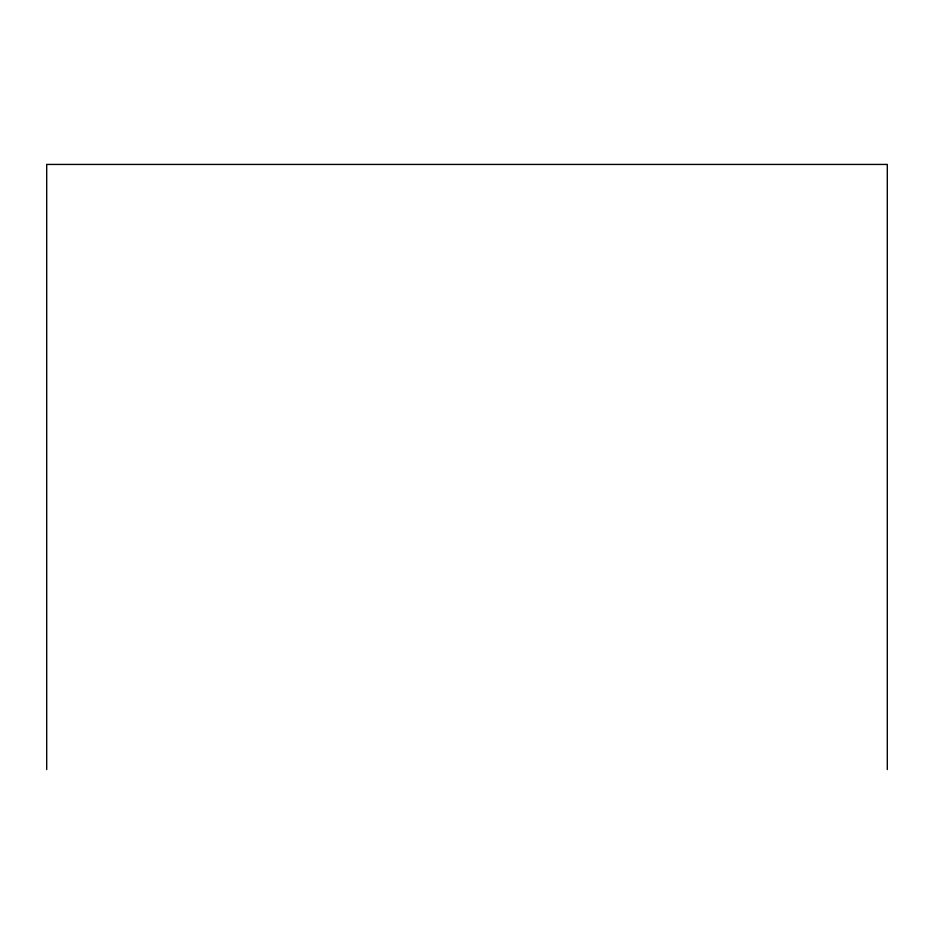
<?xml version="1.0" encoding="UTF-8"?>
<svg xmlns="http://www.w3.org/2000/svg" width="934" height="934" viewBox="0 0 934 934"><rect width="100%" height="100%" fill="white"/><g stroke="black" fill="none" stroke-linecap="round" stroke-linejoin="round"><path stroke-width="1.4" d="M887.3 769.569L887.3 164.431L46.7 164.431L46.7 769.569"/></g></svg>
